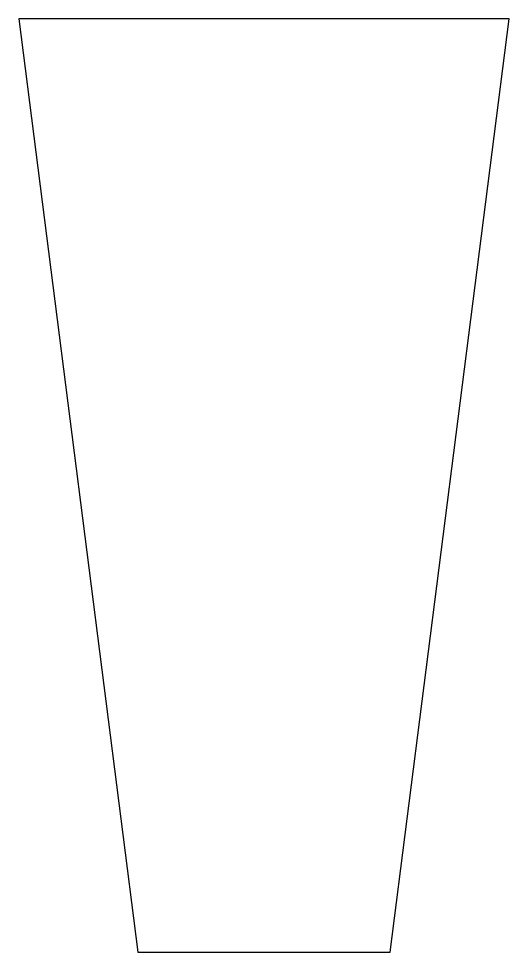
# Model space of a CAD drawing. Extents: x -23.2 to 23.2, y 0 to 88.2.
import ezdxf

# ---------------------------------------------------------------- set-up
doc = ezdxf.new("R2010")
doc.units = 0
doc.layers.add('MODELSKETCH_VISIBLE', color=7, linetype='CONTINUOUS')

msp = doc.modelspace()

# ---------------------------------------------------------------- linework, layer by layer
at = {"layer": 'MODELSKETCH_VISIBLE'}
for p, q in [((23.163, 88.219), (-23.163, 88.219)), ((-23.163, 88.219), (-11.911, 0)), ((11.911, 0), (23.163, 88.219)), ((-11.911, 0), (11.911, 0))]:
    msp.add_line(p, q, dxfattribs=at)

doc.saveas('drawing.dxf')
